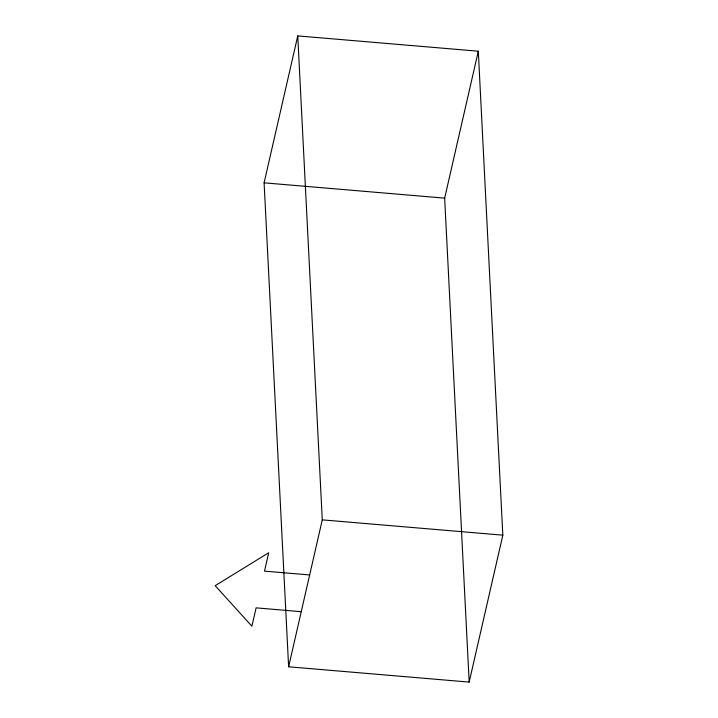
<?xml version="1.0" encoding="UTF-8"?>
<svg xmlns="http://www.w3.org/2000/svg" width="718" height="718" viewBox="0 0 718 718"><rect width="100%" height="100%" fill="white"/><g stroke="black" fill="none" stroke-linecap="round" stroke-linejoin="round"><path stroke-width="1.08" d="M264.107 182.83L297.755 35.9L478.305 51.211L502.824 535.17L469.177 682.1L288.627 666.789L264.107 182.83L444.657 198.141L478.305 51.211M288.627 666.789L322.274 519.859L297.755 35.9M322.274 519.859L502.824 535.17M309.655 574.956L264.52 571.133L268.72 552.761L215.176 585.664L251.901 626.231L256.111 607.859L301.246 611.691M444.657 198.141L469.177 682.1"/></g></svg>
